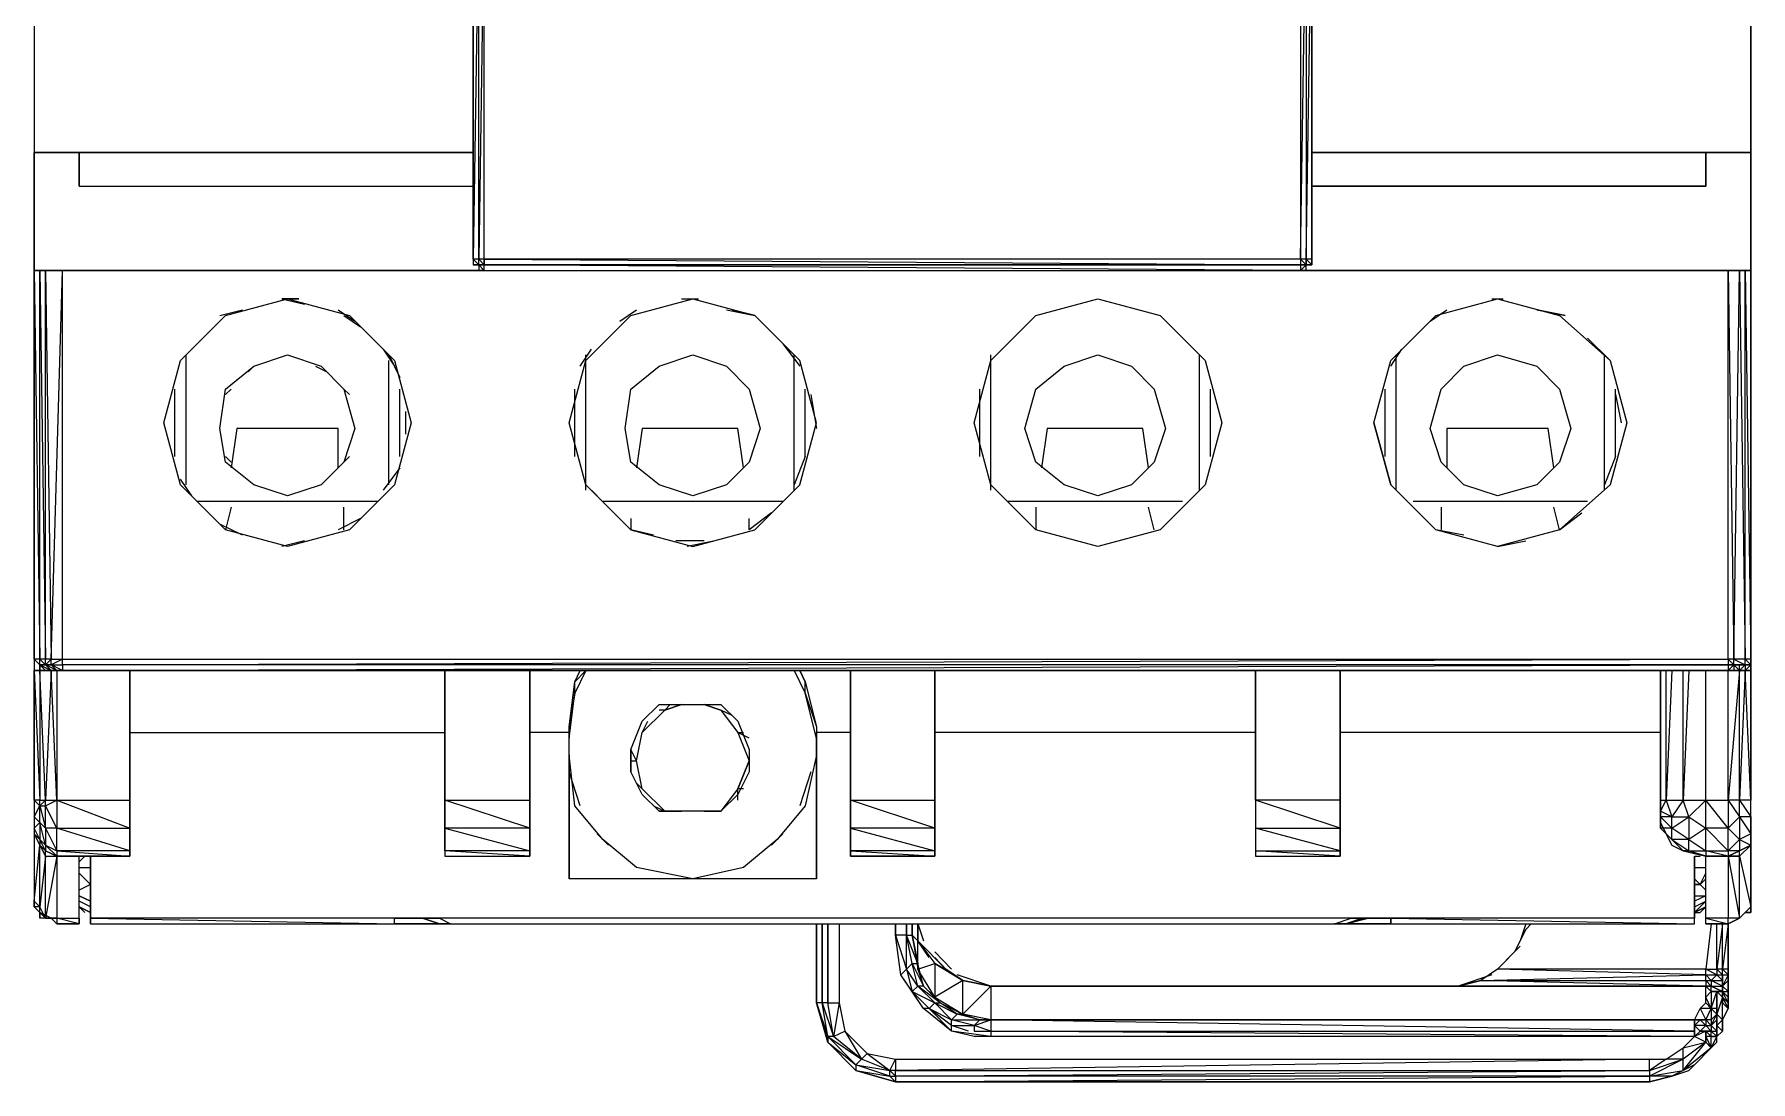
# Model space of a CAD drawing. Extents: x 0 to 45, y 0 to 74.8.
# Drawn here: x 0 to 44.97, y 0 to 27.44 of the extents above; entities that cross this region are included whole.
import ezdxf

# ---------------------------------------------------------------- set-up
doc = ezdxf.new("R2010")
doc.units = 0

# ---------------------------------------------------------------- blocks, each defined once
blk = doc.blocks.new('con-1')
at = {"flags": 128}
for points in [[(-22747.72, 27736.869), (-22747.72, 27737.017), (-22747.72, 27736.869), (-22747.72, 27736.722), (-22747.72, 27731.849), (-22747.72, 27731.702), (-22747.72, 27731.555), (-22747.72, 27731.26), (-22747.72, 27730.818), (-22747.72, 27727.428), (-22747.72, 27716.946), (-22747.72, 27713.85), (-22747.72, 27687.138)], [(-22702.748, 27713.85), (-22702.748, 27687.138), (-22714.245, 27687.138), (-22702.748, 27687.138), (-22702.748, 27684.043), (-22703.043, 27684.043), (-22702.748, 27684.043), (-22702.748, 27673.561), (-22703.338, 27673.561), (-22702.748, 27673.561), (-22702.748, 27670.171), (-22702.896, 27673.561), (-22703.043, 27670.171), (-22702.748, 27669.729), (-22702.748, 27670.171), (-22703.043, 27670.171), (-22703.043, 27673.561), (-22703.338, 27670.171), (-22703.338, 27669.434), (-22703.043, 27669.729), (-22703.043, 27669.139), (-22703.338, 27669.434), (-22703.927, 27670.171), (-22703.338, 27670.171), (-22703.338, 27673.561)], [(-22747.72, 27713.85), (-22747.72, 27687.138)], [(-22702.748, 27669.729), (-22702.748, 27670.171), (-22702.748, 27673.561), (-22702.748, 27684.043), (-22702.748, 27687.138), (-22702.748, 27713.85)], [(-22716.456, 27705.44), (-22715.424, 27705.44), (-22715.424, 27695.843), (-22716.456, 27695.843), (-22716.308, 27695.843), (-22716.161, 27695.843), (-22716.161, 27695.695), (-22716.161, 27695.548), (-22716.161, 27693.927), (-22714.54, 27693.927), (-22714.54, 27684.338), (-22735.929, 27684.338), (-22714.54, 27684.19)], [(-22736.223, 27693.927), (-22736.223, 27684.338), (-22736.223, 27684.19), (-22736.076, 27684.19)], [(-22735.929, 27684.338), (-22735.929, 27693.927)], [(-22714.54, 27684.338), (-22714.392, 27693.927), (-22714.392, 27684.338), (-22714.245, 27693.927), (-22714.245, 27684.338), (-22714.245, 27693.927), (-22714.392, 27693.927), (-22714.54, 27693.927)], [(-22747.425, 27684.043), (-22747.72, 27684.043), (-22747.72, 27687.138), (-22747.72, 27684.043), (-22747.72, 27673.561), (-22747.72, 27670.171), (-22747.72, 27669.729), (-22747.72, 27669.434), (-22747.72, 27669.286), (-22747.72, 27667.518)], [(-22703.927, 27686.254), (-22703.927, 27687.138), (-22703.927, 27686.254), (-22714.245, 27686.254)], [(-22714.245, 27686.254), (-22703.927, 27686.254), (-22703.927, 27687.138)], [(-22746.541, 27686.254), (-22736.223, 27686.254)], [(-22746.541, 27686.254), (-22736.223, 27686.254)], [(-22747.72, 27684.043), (-22747.425, 27684.043)], [(-22747.72, 27684.043), (-22747.72, 27673.561), (-22747.13, 27673.561), (-22747.13, 27670.171), (-22747.278, 27673.561), (-22747.425, 27670.171), (-22747.572, 27673.561), (-22747.572, 27670.171)], [(-22747.72, 27684.043), (-22747.72, 27673.864), (-22747.572, 27673.717), (-22747.572, 27673.561), (-22747.425, 27673.561), (-22703.043, 27673.561), (-22702.896, 27673.561), (-22702.748, 27673.717), (-22702.748, 27673.864), (-22702.748, 27684.043)], [(-22747.72, 27673.864), (-22747.572, 27673.717), (-22747.72, 27673.864), (-22747.72, 27684.043), (-22747.572, 27673.864), (-22747.572, 27684.043), (-22747.425, 27673.864), (-22747.425, 27684.043), (-22747.278, 27673.864), (-22746.983, 27684.043), (-22747.425, 27684.043), (-22746.983, 27684.043)], [(-22746.983, 27673.717), (-22746.983, 27673.561), (-22747.13, 27673.561), (-22746.983, 27673.561), (-22747.278, 27673.717), (-22746.983, 27673.717), (-22746.983, 27673.864), (-22703.338, 27673.864), (-22703.338, 27673.717), (-22703.19, 27673.717), (-22703.338, 27673.717), (-22703.338, 27673.561), (-22746.983, 27673.561), (-22703.338, 27673.717), (-22746.983, 27673.717), (-22703.338, 27673.864), (-22703.338, 27684.043), (-22714.54, 27684.043), (-22703.338, 27684.043), (-22703.043, 27684.043), (-22702.896, 27673.864), (-22702.896, 27684.043), (-22702.748, 27673.864), (-22702.748, 27684.043), (-22702.748, 27673.864), (-22702.748, 27673.717), (-22702.896, 27673.561), (-22703.043, 27673.561), (-22703.19, 27673.561), (-22703.338, 27673.561), (-22746.983, 27673.561), (-22703.338, 27673.561), (-22703.19, 27673.717), (-22703.19, 27673.561), (-22703.338, 27673.561), (-22703.19, 27673.561)], [(-22746.983, 27673.864), (-22746.983, 27684.043)], [(-22736.076, 27684.19), (-22736.076, 27684.338), (-22736.223, 27684.338), (-22736.223, 27684.19)], [(-22735.929, 27684.338), (-22736.076, 27684.338)], [(-22736.076, 27684.19), (-22735.929, 27684.043), (-22714.54, 27684.043)], [(-22735.929, 27684.043), (-22735.929, 27684.19), (-22736.076, 27684.19)], [(-22735.929, 27684.043), (-22714.54, 27684.043)], [(-22714.392, 27684.043), (-22714.54, 27684.043), (-22714.392, 27684.19), (-22714.54, 27684.19), (-22714.392, 27684.19), (-22714.54, 27684.338)], [(-22714.245, 27684.19), (-22714.245, 27684.338), (-22714.392, 27684.338), (-22714.54, 27684.338), (-22714.54, 27684.19), (-22714.392, 27684.19)], [(-22741.235, 27683.306), (-22740.645, 27683.158)], [(-22732.972, 27678.139), (-22733.267, 27678.433), (-22733.709, 27680.055), (-22733.267, 27681.685), (-22732.088, 27682.864), (-22730.466, 27683.306), (-22728.845, 27682.864), (-22727.666, 27681.685)], [(-22730.761, 27683.306), (-22730.319, 27683.306)], [(-22712.623, 27680.055), (-22712.181, 27681.685), (-22711.002, 27682.864), (-22709.381, 27683.306), (-22707.76, 27682.864), (-22706.433, 27681.685), (-22705.991, 27680.055), (-22706.433, 27678.433), (-22707.76, 27677.254), (-22707.17, 27677.696)], [(-22709.528, 27683.306), (-22709.233, 27683.306)], [(-22742.856, 27682.864), (-22742.266, 27683.011)], [(-22739.761, 27683.011), (-22739.318, 27682.716)], [(-22739.613, 27682.864), (-22739.171, 27682.569)], [(-22732.382, 27682.716), (-22731.94, 27683.011)], [(-22729.582, 27683.011), (-22728.845, 27682.864)], [(-22711.15, 27682.716), (-22710.707, 27683.011)], [(-22708.349, 27683.011), (-22707.612, 27682.864)], [(-22707.023, 27682.274), (-22706.433, 27681.685), (-22706.875, 27682.127)], [(-22743.888, 27681.685), (-22743.593, 27681.979)], [(-22743.74, 27678.433), (-22743.74, 27681.832)], [(-22738.582, 27681.979), (-22738.287, 27681.537)], [(-22738.434, 27681.832), (-22738.139, 27681.242)], [(-22733.414, 27681.537), (-22733.119, 27681.979)], [(-22733.267, 27678.286), (-22733.267, 27681.832)], [(-22732.088, 27677.254), (-22730.466, 27676.812), (-22728.845, 27677.254), (-22727.666, 27678.433), (-22727.224, 27680.055), (-22727.666, 27681.685), (-22728.108, 27682.127), (-22727.666, 27681.537)], [(-22727.813, 27678.286), (-22727.813, 27681.832)], [(-22722.655, 27678.286), (-22722.655, 27681.832)], [(-22717.193, 27678.286), (-22717.193, 27681.832)], [(-22712.181, 27681.537), (-22711.886, 27681.979)], [(-22712.034, 27678.286), (-22712.034, 27681.832)], [(-22706.58, 27678.286), (-22706.58, 27681.832)], [(-22742.119, 27681.39), (-22741.972, 27681.537)], [(-22740.35, 27681.537), (-22740.055, 27681.39)], [(-22738.434, 27678.433), (-22738.434, 27681.685)], [(-22744.035, 27679.17), (-22744.035, 27680.939)], [(-22742.708, 27680.792), (-22742.561, 27680.939)], [(-22739.613, 27680.939), (-22739.466, 27680.792)], [(-22738.139, 27679.17), (-22738.139, 27680.939)], [(-22733.562, 27679.17), (-22733.562, 27680.939)], [(-22727.519, 27679.17), (-22727.519, 27680.939)], [(-22722.949, 27679.17), (-22722.949, 27680.939)], [(-22716.898, 27679.17), (-22716.898, 27680.939)], [(-22712.329, 27679.17), (-22712.329, 27680.939)], [(-22706.286, 27679.17), (-22706.286, 27680.939)], [(-22727.371, 27680.792), (-22727.224, 27679.907)], [(-22706.286, 27680.792), (-22706.138, 27680.055)], [(-22737.992, 27680.349), (-22737.992, 27679.76)], [(-22710.265, 27677.107), (-22711.002, 27677.254), (-22712.181, 27678.433), (-22712.623, 27680.055), (-22712.181, 27678.433)], [(-22739.761, 27678.875), (-22739.761, 27679.907), (-22742.414, 27679.907), (-22742.561, 27678.875)], [(-22729.14, 27678.875), (-22729.287, 27679.907), (-22731.793, 27679.907), (-22731.94, 27678.875)], [(-22718.528, 27678.875), (-22718.675, 27679.907), (-22721.181, 27679.907), (-22721.328, 27678.875)], [(-22707.907, 27678.875), (-22708.054, 27679.907), (-22710.707, 27679.907), (-22710.707, 27678.875)], [(-22742.708, 27679.17), (-22742.561, 27679.023)], [(-22739.613, 27679.023), (-22739.466, 27679.17)], [(-22727.519, 27679.17), (-22727.813, 27678.433)], [(-22706.286, 27679.17), (-22706.58, 27678.433)], [(-22738.139, 27678.875), (-22738.582, 27678.286)], [(-22743.593, 27678.139), (-22743.888, 27678.581)], [(-22731.498, 27677.107), (-22732.088, 27677.254), (-22733.267, 27678.433)], [(-22738.729, 27677.991), (-22743.445, 27677.991)], [(-22742.561, 27677.844), (-22742.708, 27677.254)], [(-22739.613, 27677.254), (-22739.613, 27677.844)], [(-22728.108, 27677.991), (-22732.825, 27677.991)], [(-22717.635, 27677.991), (-22722.213, 27677.991)], [(-22721.476, 27677.844), (-22721.476, 27677.254)], [(-22718.38, 27677.254), (-22718.528, 27677.844)], [(-22707.023, 27677.991), (-22711.592, 27677.991)], [(-22710.855, 27677.844), (-22710.855, 27677.254)], [(-22707.76, 27677.254), (-22707.907, 27677.844)], [(-22742.266, 27677.107), (-22742.856, 27677.402)], [(-22739.171, 27677.549), (-22739.761, 27677.254)], [(-22732.088, 27677.549), (-22732.088, 27677.254)], [(-22728.403, 27677.696), (-22728.992, 27677.254)], [(-22728.992, 27677.254), (-22728.992, 27677.549)], [(-22740.645, 27676.959), (-22741.235, 27676.812)], [(-22730.172, 27676.959), (-22730.909, 27676.959)], [(-22729.877, 27676.959), (-22730.614, 27676.812)], [(-22709.381, 27676.812), (-22711.002, 27677.254)], [(-22707.76, 27677.254), (-22709.381, 27676.812), (-22708.644, 27676.959)], [(-22747.425, 27673.717), (-22747.278, 27673.864), (-22747.425, 27673.864)], [(-22747.13, 27673.561), (-22747.72, 27673.561), (-22747.72, 27670.171), (-22747.72, 27673.561), (-22747.572, 27670.171), (-22747.425, 27670.171), (-22747.13, 27670.171), (-22745.214, 27670.171), (-22745.214, 27673.561), (-22745.214, 27669.581), (-22745.214, 27669.434), (-22745.214, 27669.286), (-22745.214, 27669.139), (-22745.214, 27668.697), (-22745.214, 27668.844), (-22745.214, 27669.434), (-22745.214, 27670.171), (-22745.214, 27673.561)], [(-22736.96, 27668.697), (-22734.741, 27668.697), (-22734.741, 27673.561), (-22734.741, 27670.171), (-22734.741, 27669.434), (-22734.741, 27668.844), (-22734.741, 27668.697), (-22734.741, 27668.844), (-22736.96, 27668.844), (-22736.96, 27669.434), (-22736.96, 27670.171)], [(-22734.741, 27670.171), (-22734.741, 27673.561)], [(-22727.224, 27671.35), (-22727.519, 27670.023), (-22728.256, 27669.139), (-22729.14, 27668.402), (-22730.466, 27668.107), (-22731.94, 27668.402), (-22732.825, 27669.139), (-22733.562, 27670.023), (-22733.709, 27671.35), (-22733.709, 27668.107), (-22733.709, 27671.939), (-22733.709, 27671.792), (-22733.562, 27672.971), (-22733.709, 27672.087), (-22733.709, 27671.939), (-22733.709, 27672.087), (-22733.562, 27673.266), (-22733.414, 27673.561)], [(-22727.813, 27673.561), (-22727.519, 27672.971), (-22727.519, 27673.266), (-22727.666, 27673.561), (-22727.519, 27673.266), (-22727.224, 27672.087), (-22727.224, 27671.939)], [(-22726.339, 27668.844), (-22724.129, 27668.697), (-22726.339, 27668.697), (-22724.129, 27668.697), (-22724.129, 27668.844), (-22724.129, 27669.434), (-22724.129, 27670.171), (-22724.129, 27673.561)], [(-22713.508, 27673.561), (-22713.508, 27670.171), (-22713.508, 27669.434), (-22715.719, 27670.171), (-22715.719, 27669.434), (-22713.508, 27669.434), (-22713.508, 27668.844), (-22715.719, 27669.434), (-22715.719, 27668.844), (-22713.508, 27668.844), (-22713.508, 27668.697)], [(-22705.107, 27670.171), (-22704.959, 27670.171), (-22704.959, 27673.561)], [(-22705.107, 27673.561), (-22705.107, 27670.171), (-22705.107, 27670.023), (-22705.107, 27669.876)], [(-22704.812, 27673.561), (-22704.959, 27670.171), (-22704.517, 27670.171), (-22704.517, 27673.561)], [(-22704.37, 27673.561), (-22704.517, 27670.171), (-22703.927, 27670.171), (-22703.927, 27673.561)], [(-22727.224, 27671.792), (-22727.519, 27672.971), (-22727.224, 27672.087), (-22727.224, 27671.939)], [(-22732.088, 27671.497), (-22731.793, 27672.234), (-22731.351, 27672.676), (-22729.729, 27672.676), (-22729.287, 27672.234), (-22728.992, 27671.497), (-22728.992, 27670.908), (-22729.287, 27670.318), (-22729.729, 27669.876), (-22731.351, 27669.876), (-22731.793, 27670.318), (-22732.088, 27670.908), (-22732.088, 27671.497), (-22732.088, 27670.908), (-22732.088, 27671.497), (-22732.088, 27670.908)], [(-22731.203, 27669.876), (-22731.793, 27670.466), (-22731.94, 27671.202), (-22731.793, 27671.939), (-22731.203, 27672.529), (-22730.761, 27672.676), (-22731.203, 27672.529), (-22731.056, 27672.676)], [(-22731.793, 27670.466), (-22731.94, 27671.202), (-22731.793, 27671.939), (-22731.203, 27672.529), (-22731.351, 27672.529)], [(-22729.729, 27672.529), (-22730.172, 27672.676), (-22729.729, 27672.529), (-22729.287, 27671.939), (-22728.992, 27671.202), (-22729.287, 27670.466), (-22729.729, 27669.876)], [(-22729.435, 27672.382), (-22729.729, 27672.529), (-22729.287, 27671.939), (-22729.14, 27671.939)], [(-22745.214, 27671.939), (-22736.96, 27671.939)], [(-22727.224, 27668.107), (-22730.466, 27668.107), (-22733.709, 27668.107), (-22733.709, 27671.939), (-22734.741, 27671.939)], [(-22731.793, 27671.939), (-22731.646, 27672.234)], [(-22728.992, 27671.792), (-22729.287, 27671.939), (-22728.992, 27671.202)], [(-22726.339, 27671.939), (-22727.224, 27671.939)], [(-22715.719, 27671.939), (-22724.129, 27671.939)], [(-22705.107, 27671.939), (-22713.508, 27671.939)], [(-22732.088, 27671.202), (-22731.94, 27671.202), (-22732.088, 27671.497)], [(-22729.14, 27670.466), (-22729.287, 27670.466), (-22728.992, 27671.202), (-22728.992, 27670.908)], [(-22733.414, 27670.023), (-22733.709, 27670.908)], [(-22731.94, 27670.613), (-22731.793, 27670.466), (-22731.203, 27669.876)], [(-22727.371, 27670.908), (-22727.666, 27670.023)], [(-22747.72, 27670.171), (-22747.72, 27669.729), (-22747.572, 27670.023)], [(-22747.13, 27670.171), (-22745.214, 27669.434), (-22745.214, 27670.171)], [(-22736.96, 27670.171), (-22734.741, 27670.171), (-22734.741, 27669.434), (-22736.96, 27670.171), (-22736.96, 27669.434)], [(-22729.287, 27670.171), (-22729.287, 27670.466), (-22729.729, 27669.876)], [(-22726.339, 27670.171), (-22726.339, 27669.434), (-22726.339, 27668.844)], [(-22724.129, 27670.171), (-22724.129, 27669.434), (-22726.339, 27670.171)], [(-22713.508, 27670.171), (-22715.719, 27670.171)], [(-22715.719, 27670.171), (-22715.719, 27669.434), (-22715.719, 27668.844), (-22715.719, 27668.697)], [(-22705.107, 27670.023), (-22705.107, 27670.171), (-22705.107, 27669.876), (-22704.959, 27670.171), (-22704.812, 27669.729), (-22705.107, 27669.876)], [(-22702.748, 27667.518), (-22702.748, 27669.286), (-22702.748, 27669.434), (-22702.748, 27669.729), (-22702.748, 27670.171)], [(-22747.572, 27669.581), (-22747.572, 27670.023), (-22747.425, 27669.434), (-22747.425, 27670.023)], [(-22731.498, 27670.023), (-22731.203, 27669.876)], [(-22731.351, 27669.876), (-22731.203, 27669.876)], [(-22729.729, 27669.876), (-22729.877, 27669.876)], [(-22705.107, 27670.023), (-22705.107, 27669.876)], [(-22705.107, 27669.876), (-22705.107, 27669.434)], [(-22747.572, 27669.581), (-22747.572, 27669.139), (-22747.572, 27668.992), (-22747.425, 27668.697), (-22747.425, 27668.844), (-22747.13, 27668.697), (-22747.13, 27667.076), (-22747.13, 27666.928), (-22747.278, 27667.076), (-22747.13, 27667.076), (-22747.425, 27667.076)], [(-22736.96, 27669.434), (-22736.96, 27668.844), (-22736.96, 27668.697)], [(-22732.677, 27668.992), (-22732.972, 27669.286)], [(-22728.108, 27669.286), (-22728.403, 27668.992)], [(-22704.959, 27669.286), (-22704.517, 27668.844), (-22704.812, 27669.139), (-22704.812, 27669.434), (-22705.107, 27669.434)], [(-22704.37, 27668.844), (-22703.927, 27668.844), (-22703.927, 27669.434), (-22704.37, 27669.139), (-22703.927, 27668.844), (-22703.927, 27668.697), (-22703.338, 27668.697), (-22703.927, 27668.844), (-22703.338, 27668.844), (-22703.338, 27669.434), (-22703.927, 27669.434), (-22703.338, 27668.844), (-22703.338, 27668.697)], [(-22703.927, 27668.697), (-22703.338, 27668.697), (-22703.043, 27668.844), (-22702.748, 27668.992), (-22702.748, 27669.286), (-22702.748, 27668.992), (-22702.748, 27669.286), (-22702.748, 27667.518)], [(-22702.748, 27669.286), (-22702.748, 27669.434), (-22702.748, 27668.992), (-22703.043, 27668.844)], [(-22747.425, 27668.844), (-22747.13, 27668.697)], [(-22704.812, 27668.992), (-22704.517, 27668.844), (-22704.37, 27668.844), (-22703.927, 27668.697), (-22704.37, 27668.844)], [(-22703.043, 27668.697), (-22702.748, 27667.37), (-22702.748, 27668.992), (-22702.748, 27667.518), (-22702.748, 27667.37), (-22703.043, 27667.076), (-22703.338, 27667.076)], [(-22703.043, 27668.697), (-22702.748, 27668.992), (-22703.043, 27668.844)], [(-22746.541, 27667.076), (-22746.541, 27666.928), (-22747.13, 27667.076), (-22746.541, 27667.076), (-22746.541, 27668.697), (-22747.13, 27668.697)], [(-22746.541, 27666.928), (-22746.541, 27667.076), (-22746.541, 27668.697)], [(-22746.541, 27668.549), (-22746.393, 27668.697)], [(-22746.541, 27668.402), (-22746.246, 27668.402)], [(-22713.066, 27667.076), (-22712.181, 27667.076), (-22712.181, 27666.928), (-22712.181, 27667.076), (-22704.222, 27666.928), (-22704.222, 27667.076), (-22712.181, 27667.076), (-22738.287, 27667.076), (-22746.246, 27667.076), (-22746.246, 27668.697), (-22746.246, 27667.076), (-22746.246, 27666.928), (-22738.287, 27666.928), (-22738.287, 27667.076), (-22737.255, 27667.076)], [(-22715.719, 27668.697), (-22713.508, 27668.697)], [(-22704.222, 27668.697), (-22704.075, 27668.697)], [(-22704.222, 27668.402), (-22703.927, 27668.402)], [(-22703.927, 27666.928), (-22703.927, 27667.076), (-22703.927, 27668.697), (-22703.338, 27668.697)], [(-22703.927, 27666.928), (-22703.338, 27666.928), (-22703.927, 27666.928), (-22703.927, 27667.076), (-22703.927, 27668.697), (-22703.338, 27668.697), (-22703.338, 27667.076)], [(-22703.927, 27668.549), (-22703.927, 27668.697)], [(-22746.541, 27668.255), (-22746.246, 27667.96), (-22746.541, 27667.813)], [(-22703.927, 27667.813), (-22704.075, 27667.96), (-22704.222, 27668.107)], [(-22703.927, 27668.107), (-22704.075, 27667.96), (-22703.927, 27668.255)], [(-22747.572, 27667.223), (-22747.572, 27667.37), (-22747.72, 27667.37), (-22747.572, 27667.223), (-22747.572, 27667.076)], [(-22747.572, 27667.223), (-22747.425, 27667.076), (-22747.572, 27667.37)], [(-22746.246, 27667.37), (-22746.541, 27667.518)], [(-22746.541, 27667.37), (-22746.393, 27667.223)], [(-22704.222, 27667.665), (-22703.927, 27667.665), (-22704.222, 27667.518)], [(-22704.222, 27667.37), (-22703.927, 27667.518), (-22704.222, 27667.223), (-22703.927, 27667.37), (-22704.222, 27667.223), (-22704.075, 27667.223), (-22703.927, 27667.37)], [(-22703.338, 27666.928), (-22703.043, 27667.076), (-22702.896, 27667.223), (-22703.043, 27667.076), (-22702.896, 27667.223), (-22702.748, 27667.37)], [(-22702.748, 27667.518), (-22702.748, 27667.37), (-22702.748, 27667.223), (-22702.896, 27667.223), (-22703.043, 27667.076)], [(-22746.541, 27666.928), (-22747.13, 27666.928), (-22747.278, 27667.076), (-22747.425, 27667.076), (-22747.278, 27667.076), (-22747.572, 27667.223)], [(-22746.246, 27666.928), (-22746.246, 27667.076), (-22738.287, 27666.928), (-22738.287, 27667.076)], [(-22737.255, 27667.076), (-22737.108, 27667.076), (-22736.813, 27666.928), (-22713.655, 27666.928), (-22713.213, 27667.076), (-22713.066, 27667.076)], [(-22727.224, 27666.928), (-22727.224, 27664.856)], [(-22726.634, 27666.928), (-22726.634, 27664.856), (-22726.487, 27664.119), (-22726.045, 27663.382), (-22726.782, 27663.972), (-22726.487, 27664.119), (-22725.897, 27663.53), (-22725.16, 27663.382), (-22705.401, 27663.382), (-22704.959, 27663.382), (-22704.517, 27663.677), (-22704.222, 27663.972), (-22722.655, 27663.972), (-22723.686, 27664.119), (-22724.423, 27664.709), (-22725.013, 27665.593), (-22725.16, 27666.633)], [(-22724.718, 27665.888), (-22724.571, 27665.888), (-22724.718, 27666.633), (-22724.718, 27666.928)], [(-22724.276, 27666.044), (-22724.571, 27666.486), (-22724.571, 27666.928), (-22724.423, 27666.486)], [(-22724.571, 27666.486), (-22724.571, 27666.928)], [(-22712.771, 27667.076), (-22713.36, 27666.928), (-22712.918, 27667.076), (-22713.36, 27666.928)], [(-22712.181, 27666.928), (-22704.222, 27666.928), (-22704.222, 27667.076)], [(-22703.78, 27666.928), (-22703.927, 27665.74), (-22709.381, 27665.74), (-22708.791, 27666.339)], [(-22708.644, 27666.928), (-22708.791, 27666.486)], [(-22703.338, 27665.003), (-22703.338, 27665.151), (-22703.338, 27665.446), (-22703.338, 27665.74), (-22703.338, 27666.928), (-22703.485, 27665.74), (-22703.485, 27666.928), (-22703.633, 27665.74), (-22703.633, 27666.928)], [(-22703.338, 27666.928), (-22703.338, 27664.856), (-22703.485, 27665.151), (-22703.338, 27665.151), (-22703.485, 27665.298), (-22703.338, 27665.446), (-22703.338, 27665.593), (-22703.338, 27665.74), (-22703.485, 27665.74), (-22703.338, 27665.593)], [(-22724.129, 27664.856), (-22724.276, 27664.709), (-22724.423, 27664.709), (-22724.718, 27665.151), (-22724.571, 27665.298), (-22724.718, 27665.888), (-22724.423, 27665.298), (-22724.571, 27665.298), (-22724.866, 27665.74), (-22724.718, 27665.888), (-22724.866, 27666.633), (-22724.718, 27666.633), (-22724.571, 27665.888), (-22724.866, 27666.633)], [(-22724.129, 27666.044), (-22723.834, 27665.74), (-22724.571, 27666.486), (-22724.129, 27665.888), (-22723.834, 27665.74)], [(-22708.644, 27666.781), (-22708.939, 27666.191)], [(-22723.686, 27665.74), (-22724.129, 27666.191)], [(-22704.075, 27664.414), (-22704.222, 27664.414), (-22703.927, 27664.414), (-22703.78, 27664.709), (-22704.075, 27664.709), (-22703.927, 27664.414), (-22704.222, 27664.414), (-22704.075, 27664.709), (-22703.927, 27664.856), (-22703.927, 27665.003), (-22703.927, 27665.298), (-22722.655, 27665.298), (-22723.539, 27665.593)], [(-22709.528, 27665.593), (-22710.413, 27665.298)], [(-22703.927, 27665.446), (-22703.927, 27665.593), (-22703.927, 27665.74)], [(-22723.686, 27664.119), (-22724.276, 27664.709), (-22724.718, 27665.151), (-22724.129, 27664.856)], [(-22722.655, 27665.298), (-22723.392, 27665.446), (-22724.129, 27665.003), (-22723.392, 27664.561), (-22723.392, 27665.446), (-22722.655, 27665.298), (-22710.413, 27665.298)], [(-22723.392, 27664.561), (-22722.655, 27665.298), (-22722.655, 27664.414), (-22723.392, 27664.561), (-22722.949, 27664.414), (-22723.097, 27664.266), (-22723.097, 27664.119), (-22722.655, 27664.119), (-22722.655, 27663.972), (-22723.097, 27663.972), (-22723.686, 27664.119), (-22723.686, 27664.266), (-22723.686, 27664.414)], [(-22722.655, 27665.298), (-22703.927, 27665.298)], [(-22703.78, 27665.151), (-22703.927, 27665.298)], [(-22703.78, 27664.709), (-22703.927, 27665.003), (-22703.78, 27665.151), (-22703.78, 27664.709), (-22703.78, 27664.414), (-22703.78, 27664.266)], [(-22703.485, 27664.414), (-22703.485, 27665.003), (-22703.633, 27664.561), (-22703.485, 27664.414), (-22703.633, 27664.266), (-22703.633, 27664.561), (-22703.633, 27665.151), (-22703.78, 27665.151)], [(-22703.485, 27665.003), (-22703.633, 27665.151), (-22703.78, 27665.151)], [(-22703.485, 27665.003), (-22703.485, 27665.151), (-22703.485, 27665.003), (-22703.485, 27665.151)], [(-22703.485, 27665.151), (-22703.485, 27665.003), (-22703.485, 27665.151), (-22703.485, 27665.003), (-22703.485, 27664.856), (-22703.485, 27665.003)], [(-22703.485, 27665.151), (-22703.485, 27665.003)], [(-22703.485, 27665.151), (-22703.338, 27665.003), (-22703.338, 27664.856), (-22703.338, 27664.709), (-22703.485, 27665.003), (-22703.338, 27664.709), (-22703.338, 27664.856), (-22703.485, 27665.003)], [(-22726.929, 27664.856), (-22726.634, 27664.856), (-22726.782, 27663.972), (-22726.929, 27663.972), (-22726.929, 27663.824), (-22727.224, 27664.856), (-22726.929, 27663.824), (-22726.192, 27663.087), (-22725.16, 27662.793)], [(-22723.686, 27664.266), (-22724.276, 27664.709), (-22723.686, 27664.414)], [(-22703.633, 27664.414), (-22703.633, 27664.561), (-22703.633, 27664.709)], [(-22723.244, 27664.119), (-22723.686, 27664.266), (-22723.097, 27664.266), (-22723.686, 27664.414), (-22722.949, 27664.414), (-22723.539, 27664.561)], [(-22703.927, 27664.119), (-22703.78, 27664.119), (-22704.075, 27664.119), (-22703.927, 27664.266), (-22704.222, 27664.266), (-22704.222, 27664.119), (-22704.222, 27663.972), (-22722.655, 27664.119), (-22704.222, 27664.119)], [(-22703.927, 27664.119), (-22703.78, 27663.972), (-22703.927, 27663.972), (-22703.78, 27663.677), (-22704.517, 27663.087), (-22703.927, 27663.824), (-22704.222, 27663.972), (-22704.222, 27664.266), (-22704.075, 27664.119)], [(-22703.78, 27664.414), (-22703.927, 27664.414), (-22703.78, 27664.266)], [(-22703.633, 27664.414), (-22703.633, 27664.266), (-22703.633, 27664.119), (-22703.633, 27663.972), (-22703.633, 27664.119), (-22703.633, 27664.414), (-22703.78, 27664.266)], [(-22703.485, 27664.119), (-22703.633, 27663.972), (-22703.485, 27664.119), (-22703.633, 27664.266), (-22703.633, 27663.972), (-22703.78, 27664.119), (-22703.633, 27663.972), (-22703.78, 27663.972)], [(-22703.927, 27663.824), (-22703.78, 27663.677), (-22704.222, 27663.235), (-22704.517, 27663.087), (-22704.812, 27662.94), (-22705.401, 27662.793)], [(-22704.222, 27663.235), (-22703.78, 27663.677), (-22703.633, 27663.824), (-22703.633, 27663.972), (-22703.485, 27664.119)], [(-22703.78, 27663.972), (-22703.78, 27664.119)], [(-22725.16, 27662.793), (-22726.192, 27663.087), (-22725.308, 27662.94), (-22726.192, 27663.235), (-22725.308, 27663.087), (-22726.045, 27663.382), (-22725.897, 27663.53), (-22725.308, 27663.087), (-22725.16, 27663.382), (-22725.16, 27663.087), (-22705.401, 27663.087), (-22705.401, 27663.382), (-22725.16, 27663.087)], [(-22725.308, 27662.94), (-22725.308, 27663.087)], [(-22725.16, 27662.793), (-22705.401, 27662.94)]]:
    blk.add_lwpolyline(points, dxfattribs=at)
for points in [[(-22736.223, 27693.927), (-22736.223, 27684.338), (-22736.223, 27693.927)], [(-22736.223, 27693.927), (-22736.076, 27693.927), (-22736.223, 27684.338)], [(-22736.076, 27693.927), (-22735.929, 27693.927), (-22736.076, 27684.338)], [(-22736.223, 27687.138), (-22747.72, 27687.138)], [(-22746.541, 27686.254), (-22746.541, 27687.138)], [(-22746.983, 27684.043), (-22735.929, 27684.043)], [(-22736.223, 27684.338), (-22736.223, 27684.19), (-22736.076, 27684.19), (-22736.223, 27684.338)], [(-22736.076, 27684.19), (-22735.929, 27684.19), (-22736.076, 27684.338), (-22736.223, 27684.338)], [(-22736.076, 27684.19), (-22736.223, 27684.19)], [(-22736.076, 27684.19), (-22735.929, 27684.19), (-22736.076, 27684.19)], [(-22735.929, 27684.043), (-22736.076, 27684.19), (-22736.076, 27684.043)], [(-22735.929, 27684.19), (-22735.929, 27684.338)], [(-22714.54, 27684.19), (-22735.929, 27684.19)], [(-22735.929, 27684.19), (-22714.54, 27684.19), (-22714.54, 27684.043)], [(-22714.392, 27684.19), (-22714.54, 27684.043), (-22714.392, 27684.043), (-22714.392, 27684.19)], [(-22714.392, 27684.19), (-22714.392, 27684.338), (-22714.392, 27684.19), (-22714.245, 27684.19), (-22714.392, 27684.19)], [(-22714.392, 27684.338), (-22714.245, 27684.19), (-22714.392, 27684.338)], [(-22714.245, 27684.19), (-22714.392, 27684.19)], [(-22714.245, 27684.19), (-22714.245, 27684.338), (-22714.245, 27684.19), (-22714.245, 27684.338)], [(-22703.338, 27684.043), (-22703.19, 27673.864), (-22703.043, 27684.043)], [(-22737.845, 27680.055), (-22738.287, 27678.433), (-22739.466, 27677.254), (-22741.087, 27676.812), (-22742.708, 27677.254), (-22743.888, 27678.433), (-22744.33, 27680.055), (-22743.888, 27681.685), (-22742.708, 27682.864), (-22741.087, 27683.306), (-22739.466, 27682.864), (-22738.287, 27681.685)], [(-22740.792, 27683.306), (-22741.235, 27683.306)], [(-22722.655, 27678.433), (-22723.097, 27680.055), (-22722.655, 27681.685), (-22721.476, 27682.864), (-22719.854, 27683.306), (-22718.224, 27682.864), (-22717.045, 27681.685), (-22716.603, 27680.055), (-22717.045, 27678.433), (-22718.224, 27677.254), (-22719.854, 27676.812), (-22721.476, 27677.254)], [(-22717.045, 27678.433), (-22718.224, 27677.254), (-22719.854, 27676.812), (-22721.476, 27677.254), (-22722.655, 27678.433), (-22723.097, 27680.055), (-22722.655, 27681.685), (-22721.476, 27682.864), (-22719.854, 27683.306), (-22718.224, 27682.864), (-22717.045, 27681.685), (-22716.603, 27680.055)], [(-22728.845, 27682.864), (-22729.435, 27683.011)], [(-22707.612, 27682.864), (-22708.349, 27683.011)], [(-22742.708, 27679.023), (-22742.856, 27679.907), (-22742.708, 27680.939), (-22741.972, 27681.537), (-22741.087, 27681.832), (-22740.203, 27681.537), (-22739.613, 27680.939), (-22739.318, 27679.907), (-22739.613, 27679.023), (-22740.203, 27678.433), (-22741.087, 27678.139), (-22741.972, 27678.433)], [(-22732.088, 27679.023), (-22732.235, 27679.907), (-22732.088, 27680.939), (-22731.351, 27681.537), (-22730.466, 27681.832), (-22729.582, 27681.537), (-22728.992, 27680.939), (-22728.698, 27679.907), (-22728.992, 27679.023), (-22729.582, 27678.433), (-22730.466, 27678.139), (-22731.351, 27678.433)], [(-22729.582, 27678.433), (-22730.466, 27678.139), (-22731.351, 27678.433), (-22732.088, 27679.023), (-22732.235, 27679.907), (-22732.088, 27680.939), (-22731.351, 27681.537), (-22730.466, 27681.832), (-22729.582, 27681.537), (-22728.992, 27680.939), (-22728.698, 27679.907), (-22728.992, 27679.023)], [(-22721.476, 27679.023), (-22721.77, 27679.907), (-22721.476, 27680.939), (-22720.739, 27681.537), (-22719.854, 27681.832), (-22718.97, 27681.537), (-22718.38, 27680.939), (-22718.077, 27679.907), (-22718.38, 27679.023), (-22718.97, 27678.433), (-22719.854, 27678.139), (-22720.739, 27678.433)], [(-22718.97, 27678.433), (-22719.854, 27678.139), (-22720.739, 27678.433), (-22721.476, 27679.023), (-22721.77, 27679.907), (-22721.476, 27680.939), (-22720.739, 27681.537), (-22719.854, 27681.832), (-22718.97, 27681.537), (-22718.38, 27680.939), (-22718.077, 27679.907), (-22718.38, 27679.023)], [(-22710.855, 27679.023), (-22711.15, 27679.907), (-22710.855, 27680.939), (-22710.265, 27681.537), (-22709.381, 27681.832), (-22708.349, 27681.537), (-22707.76, 27680.939), (-22707.465, 27679.907), (-22707.76, 27679.023), (-22708.349, 27678.433), (-22709.381, 27678.139), (-22710.265, 27678.433)], [(-22708.349, 27678.433), (-22709.381, 27678.139), (-22710.265, 27678.433), (-22710.855, 27679.023), (-22711.15, 27679.907), (-22710.855, 27680.939), (-22710.265, 27681.537), (-22709.381, 27681.832), (-22708.349, 27681.537), (-22707.76, 27680.939), (-22707.465, 27679.907), (-22707.76, 27679.023)], [(-22711.739, 27677.991), (-22712.181, 27678.433)], [(-22747.572, 27673.864), (-22747.72, 27673.864), (-22747.572, 27673.717)], [(-22747.425, 27673.717), (-22747.425, 27673.864), (-22747.572, 27673.864)], [(-22747.572, 27673.717), (-22747.572, 27673.561)], [(-22747.572, 27673.561), (-22747.572, 27673.717), (-22747.425, 27673.717), (-22747.572, 27673.717), (-22747.425, 27673.561)], [(-22747.425, 27673.717), (-22747.572, 27673.717), (-22747.278, 27673.561), (-22747.425, 27673.561), (-22747.278, 27673.561)], [(-22747.278, 27673.717), (-22747.425, 27673.717), (-22747.278, 27673.717), (-22747.278, 27673.864), (-22746.983, 27673.864)], [(-22747.278, 27673.717), (-22747.13, 27673.561), (-22747.425, 27673.717)], [(-22703.19, 27673.864), (-22703.338, 27673.864), (-22703.19, 27673.717)], [(-22703.19, 27673.864), (-22702.896, 27673.717), (-22703.19, 27673.717), (-22703.043, 27673.561), (-22703.19, 27673.561), (-22703.043, 27673.561), (-22703.043, 27673.717), (-22702.896, 27673.717), (-22702.896, 27673.864)], [(-22703.19, 27673.717), (-22703.043, 27673.717), (-22703.19, 27673.717)], [(-22703.043, 27673.561), (-22703.043, 27673.717), (-22702.896, 27673.717)], [(-22702.748, 27673.864), (-22702.896, 27673.864), (-22702.748, 27673.717), (-22702.896, 27673.717), (-22702.896, 27673.561), (-22702.748, 27673.717), (-22702.896, 27673.717), (-22702.748, 27673.717)], [(-22702.748, 27673.864), (-22702.748, 27673.717), (-22702.748, 27673.864)], [(-22747.572, 27673.561), (-22747.425, 27673.561)], [(-22747.278, 27673.561), (-22747.13, 27673.561)], [(-22736.96, 27670.171), (-22736.96, 27673.561)], [(-22733.267, 27673.561), (-22733.562, 27672.971), (-22733.562, 27673.266)], [(-22726.339, 27669.434), (-22726.339, 27670.171), (-22724.129, 27670.171), (-22724.129, 27673.561), (-22724.129, 27668.697), (-22724.129, 27668.844), (-22726.339, 27668.844), (-22726.339, 27669.434), (-22724.129, 27668.844), (-22724.129, 27669.434)], [(-22726.339, 27670.171), (-22726.339, 27673.561)], [(-22715.719, 27670.171), (-22715.719, 27673.561)], [(-22713.508, 27668.697), (-22713.508, 27668.844), (-22713.508, 27669.434), (-22713.508, 27670.171), (-22713.508, 27673.561)], [(-22705.107, 27670.171), (-22705.107, 27673.561)], [(-22702.896, 27673.561), (-22703.043, 27673.561), (-22702.896, 27673.561)], [(-22732.088, 27670.908), (-22732.088, 27671.497), (-22731.793, 27672.234), (-22731.351, 27672.676), (-22729.729, 27672.676), (-22729.287, 27672.234), (-22728.992, 27671.497), (-22728.992, 27670.908), (-22729.287, 27670.318), (-22729.729, 27669.876), (-22731.351, 27669.876), (-22731.793, 27670.318)], [(-22727.224, 27668.107), (-22727.224, 27671.939)], [(-22747.572, 27670.023), (-22747.572, 27670.171), (-22747.72, 27670.171)], [(-22747.572, 27670.023), (-22747.425, 27670.023), (-22747.425, 27670.171), (-22747.572, 27670.023)], [(-22747.13, 27669.434), (-22747.425, 27670.023), (-22747.13, 27670.171), (-22747.13, 27669.434)], [(-22704.517, 27670.171), (-22704.812, 27669.729), (-22704.37, 27669.729)], [(-22703.927, 27670.171), (-22704.37, 27669.729), (-22703.927, 27669.434)], [(-22703.043, 27669.729), (-22703.043, 27670.171), (-22703.338, 27670.171)], [(-22747.572, 27669.581), (-22747.72, 27669.729), (-22747.72, 27669.434)], [(-22731.203, 27669.876), (-22730.761, 27669.876)], [(-22730.172, 27669.876), (-22729.729, 27669.876)], [(-22705.107, 27669.876), (-22705.107, 27670.023), (-22705.107, 27669.729)], [(-22705.107, 27669.729), (-22705.107, 27669.434), (-22705.107, 27669.876)], [(-22705.107, 27669.581), (-22705.107, 27669.876)], [(-22705.107, 27669.729), (-22704.812, 27669.434), (-22704.812, 27669.729), (-22705.107, 27669.729)], [(-22704.812, 27669.434), (-22704.37, 27669.729), (-22704.37, 27669.139), (-22704.812, 27669.139), (-22704.37, 27668.844), (-22704.517, 27668.844), (-22703.927, 27668.697), (-22704.37, 27668.844), (-22704.37, 27669.139)], [(-22703.043, 27669.729), (-22702.748, 27669.286), (-22702.748, 27669.729)], [(-22702.748, 27669.286), (-22702.748, 27669.434), (-22702.748, 27669.729)], [(-22747.72, 27669.434), (-22747.72, 27669.286), (-22747.572, 27669.139)], [(-22747.72, 27669.286), (-22747.72, 27667.518), (-22747.572, 27668.992)], [(-22747.572, 27668.992), (-22747.72, 27669.286), (-22747.572, 27668.992)], [(-22747.72, 27669.286), (-22747.572, 27668.992)], [(-22747.13, 27668.697), (-22747.425, 27668.844), (-22747.572, 27668.992), (-22747.72, 27669.286), (-22747.572, 27668.992), (-22747.425, 27668.844)], [(-22747.572, 27669.581), (-22747.425, 27669.434), (-22747.425, 27668.992), (-22747.572, 27669.581)], [(-22747.425, 27668.992), (-22747.13, 27668.844), (-22747.13, 27669.434), (-22747.425, 27669.434), (-22747.13, 27668.844), (-22747.13, 27668.697)], [(-22747.13, 27668.844), (-22745.214, 27668.697), (-22747.13, 27668.697), (-22745.214, 27668.697), (-22745.214, 27668.844), (-22747.13, 27669.434), (-22745.214, 27669.434), (-22745.214, 27668.844)], [(-22736.96, 27669.434), (-22734.741, 27668.844), (-22734.741, 27669.434)], [(-22705.107, 27669.581), (-22704.959, 27669.286), (-22705.107, 27669.581)], [(-22704.959, 27669.286), (-22704.812, 27669.139), (-22705.107, 27669.434)], [(-22704.812, 27668.992), (-22704.959, 27669.286)], [(-22703.043, 27669.139), (-22702.748, 27668.992), (-22702.748, 27669.286), (-22703.043, 27669.139)], [(-22702.748, 27669.286), (-22702.748, 27668.992), (-22702.748, 27669.286)], [(-22702.748, 27668.992), (-22702.748, 27669.286), (-22702.748, 27668.992)], [(-22747.572, 27669.139), (-22747.425, 27668.992), (-22747.425, 27668.844)], [(-22747.572, 27667.37), (-22747.572, 27668.992), (-22747.425, 27668.697)], [(-22747.425, 27668.844), (-22747.572, 27668.992)], [(-22747.13, 27668.697), (-22747.425, 27668.844)], [(-22736.96, 27668.697), (-22734.741, 27668.697), (-22736.96, 27668.844)], [(-22726.339, 27668.697), (-22726.339, 27668.844)], [(-22715.719, 27668.697), (-22713.508, 27668.697), (-22715.719, 27668.844)], [(-22703.043, 27669.139), (-22703.043, 27668.844), (-22703.338, 27668.844)], [(-22703.043, 27668.844), (-22703.338, 27668.697)], [(-22703.338, 27668.697), (-22703.043, 27668.697), (-22703.043, 27668.844), (-22703.338, 27668.697)], [(-22702.748, 27668.992), (-22703.043, 27668.844), (-22702.748, 27668.992)], [(-22747.425, 27668.697), (-22747.13, 27668.697), (-22747.425, 27667.076)], [(-22746.541, 27668.697), (-22747.13, 27668.697)], [(-22746.541, 27668.697), (-22747.13, 27668.697), (-22746.541, 27668.697)], [(-22704.222, 27668.697), (-22704.222, 27667.076)], [(-22703.927, 27668.697), (-22703.338, 27668.697)], [(-22703.927, 27668.697), (-22703.338, 27668.697)], [(-22703.043, 27668.697), (-22703.338, 27668.697), (-22703.043, 27667.076)], [(-22704.222, 27667.96), (-22704.075, 27667.96), (-22704.222, 27667.96)], [(-22747.72, 27667.518), (-22747.572, 27667.37)], [(-22747.72, 27667.37), (-22747.72, 27667.518)], [(-22747.572, 27667.223), (-22747.72, 27667.37)], [(-22746.541, 27667.665), (-22746.246, 27667.518)], [(-22746.541, 27667.37), (-22746.246, 27667.223)], [(-22702.748, 27667.223), (-22702.748, 27667.37), (-22702.896, 27667.223)], [(-22702.748, 27667.37), (-22702.748, 27667.518)], [(-22747.425, 27667.076), (-22747.572, 27667.076), (-22747.572, 27667.223)], [(-22747.13, 27666.928), (-22747.278, 27667.076)], [(-22746.541, 27666.928), (-22747.13, 27666.928)], [(-22746.541, 27666.928), (-22747.13, 27666.928), (-22746.541, 27666.928)], [(-22737.55, 27667.076), (-22737.108, 27666.928), (-22736.813, 27666.928), (-22737.108, 27666.928), (-22738.287, 27666.928), (-22737.108, 27666.928), (-22737.55, 27667.076), (-22738.287, 27667.076)], [(-22737.55, 27667.076), (-22737.108, 27666.928), (-22737.55, 27667.076), (-22737.108, 27666.928)], [(-22727.224, 27664.856), (-22727.224, 27666.928)], [(-22727.076, 27664.856), (-22727.076, 27666.928)], [(-22726.929, 27664.856), (-22726.929, 27666.928)], [(-22725.16, 27666.633), (-22725.16, 27666.928)], [(-22724.866, 27666.633), (-22724.866, 27666.928)], [(-22724.718, 27666.928), (-22724.718, 27666.633)], [(-22724.571, 27666.928), (-22724.571, 27666.486)], [(-22713.655, 27666.928), (-22713.36, 27666.928), (-22712.771, 27667.076), (-22712.918, 27667.076), (-22712.181, 27667.076), (-22712.918, 27667.076), (-22713.36, 27666.928), (-22712.181, 27666.928), (-22713.36, 27666.928)], [(-22708.644, 27666.781), (-22708.496, 27666.928)], [(-22703.338, 27667.076), (-22703.927, 27667.076), (-22703.338, 27666.928)], [(-22703.338, 27666.928), (-22703.927, 27666.928)], [(-22703.338, 27666.928), (-22703.927, 27666.928)], [(-22703.043, 27667.076), (-22703.338, 27666.928)], [(-22703.338, 27666.928), (-22703.338, 27664.856), (-22703.338, 27665.003), (-22703.338, 27665.151), (-22703.338, 27665.446), (-22703.338, 27665.74), (-22703.338, 27666.928)], [(-22724.866, 27666.633), (-22725.16, 27666.633), (-22724.866, 27665.74), (-22724.866, 27666.633)], [(-22724.718, 27666.633), (-22724.571, 27665.74), (-22724.571, 27666.486), (-22724.718, 27666.633)], [(-22709.381, 27665.74), (-22708.939, 27666.191)], [(-22725.013, 27665.593), (-22724.866, 27665.74), (-22724.718, 27665.151), (-22725.013, 27665.593)], [(-22724.129, 27665.888), (-22724.129, 27665.003), (-22724.571, 27665.74)], [(-22724.571, 27665.74), (-22724.423, 27665.298), (-22724.571, 27665.888)], [(-22724.129, 27665.888), (-22723.392, 27665.446), (-22723.834, 27665.74), (-22723.392, 27665.446)], [(-22703.927, 27665.593), (-22709.381, 27665.74), (-22709.823, 27665.446)], [(-22703.633, 27665.593), (-22703.927, 27665.74), (-22703.633, 27665.74), (-22703.633, 27665.593)], [(-22703.78, 27665.446), (-22703.927, 27665.593), (-22703.633, 27665.593), (-22703.78, 27665.446)], [(-22703.633, 27665.74), (-22703.485, 27665.593), (-22703.485, 27665.74)], [(-22703.485, 27665.446), (-22703.633, 27665.593), (-22703.485, 27665.593)], [(-22703.485, 27665.298), (-22703.485, 27665.593), (-22703.338, 27665.593)], [(-22723.981, 27664.856), (-22724.571, 27665.298), (-22724.129, 27664.856), (-22723.981, 27664.856), (-22724.423, 27665.298), (-22724.129, 27665.003)], [(-22723.392, 27665.446), (-22722.655, 27665.298), (-22723.392, 27665.446)], [(-22723.392, 27665.446), (-22722.655, 27665.298)], [(-22703.927, 27665.298), (-22710.413, 27665.298), (-22722.655, 27665.298), (-22703.927, 27665.298)], [(-22703.927, 27665.298), (-22722.655, 27665.298)], [(-22710.413, 27665.298), (-22709.823, 27665.446), (-22703.927, 27665.446), (-22703.927, 27665.298), (-22709.823, 27665.446)], [(-22703.78, 27665.298), (-22703.927, 27665.446), (-22703.78, 27665.446), (-22703.78, 27665.298)], [(-22703.78, 27665.298), (-22703.927, 27665.298), (-22703.78, 27665.298)], [(-22703.927, 27665.298), (-22703.78, 27665.151), (-22703.78, 27665.298)], [(-22703.927, 27665.298), (-22703.78, 27665.298)], [(-22703.485, 27665.298), (-22703.78, 27665.446), (-22703.485, 27665.446)], [(-22703.485, 27665.151), (-22703.78, 27665.298), (-22703.485, 27665.151)], [(-22703.78, 27665.298), (-22703.485, 27665.151)], [(-22703.78, 27665.298), (-22703.485, 27665.298), (-22703.485, 27665.151)], [(-22703.78, 27664.709), (-22703.633, 27665.151), (-22703.633, 27664.709), (-22703.78, 27664.709)], [(-22703.485, 27665.151), (-22703.633, 27665.151), (-22703.78, 27665.151)], [(-22703.485, 27665.151), (-22703.485, 27665.446), (-22703.485, 27665.298), (-22703.485, 27665.151)], [(-22703.485, 27665.298), (-22703.485, 27665.151), (-22703.485, 27665.003)], [(-22726.929, 27663.972), (-22727.076, 27664.856), (-22727.224, 27664.856)], [(-22727.076, 27664.856), (-22726.782, 27663.972), (-22726.929, 27664.856)], [(-22723.686, 27664.414), (-22724.129, 27664.856), (-22723.539, 27664.561)], [(-22723.539, 27664.561), (-22723.981, 27664.856), (-22723.392, 27664.561)], [(-22703.78, 27664.709), (-22703.927, 27664.856)], [(-22703.633, 27664.561), (-22703.78, 27664.709), (-22703.633, 27664.561), (-22703.78, 27664.414), (-22703.78, 27664.266)], [(-22703.633, 27664.414), (-22703.633, 27664.709), (-22703.633, 27664.561)], [(-22703.485, 27665.003), (-22703.338, 27664.709), (-22703.485, 27664.856), (-22703.338, 27664.709)], [(-22703.338, 27664.856), (-22703.485, 27665.003), (-22703.338, 27664.856)], [(-22703.338, 27664.709), (-22703.485, 27664.414), (-22703.338, 27664.709)], [(-22723.097, 27664.266), (-22722.655, 27664.414), (-22722.655, 27664.119)], [(-22722.949, 27664.414), (-22722.655, 27664.414)], [(-22704.222, 27664.414), (-22722.655, 27664.414), (-22704.222, 27664.414)], [(-22704.222, 27664.414), (-22704.222, 27664.119), (-22722.655, 27664.414)], [(-22704.222, 27664.414), (-22704.075, 27664.414), (-22704.222, 27664.266), (-22704.222, 27664.414)], [(-22703.927, 27664.414), (-22703.927, 27664.266), (-22704.075, 27664.414)], [(-22703.78, 27664.266), (-22703.78, 27664.119), (-22703.927, 27664.266)], [(-22703.78, 27664.266), (-22703.78, 27664.119), (-22703.633, 27664.119)], [(-22703.485, 27664.266), (-22703.485, 27664.414), (-22703.485, 27664.119), (-22703.485, 27664.414), (-22703.485, 27664.266), (-22703.485, 27664.119)], [(-22726.929, 27663.972), (-22726.045, 27663.382), (-22726.192, 27663.235)], [(-22726.192, 27663.235), (-22726.192, 27663.087), (-22726.929, 27663.824)], [(-22704.517, 27663.677), (-22703.927, 27663.824), (-22704.517, 27663.382)], [(-22703.927, 27664.119), (-22703.927, 27663.972), (-22703.927, 27663.824), (-22703.927, 27664.119), (-22704.222, 27663.972), (-22704.075, 27664.119)], [(-22703.633, 27663.972), (-22703.78, 27663.677)], [(-22703.78, 27663.972), (-22703.633, 27663.972), (-22703.78, 27663.677)], [(-22705.401, 27662.94), (-22704.517, 27663.087), (-22704.517, 27663.382), (-22705.401, 27662.94)], [(-22705.401, 27663.087), (-22704.517, 27663.382), (-22704.959, 27663.382), (-22705.401, 27663.087)], [(-22725.16, 27662.94), (-22725.16, 27663.087), (-22725.308, 27663.087), (-22725.16, 27662.94), (-22725.16, 27662.793), (-22725.308, 27662.94)], [(-22725.16, 27662.94), (-22705.401, 27663.087), (-22705.401, 27662.94)], [(-22704.812, 27662.94), (-22705.401, 27662.94), (-22705.401, 27662.793), (-22725.16, 27662.793), (-22705.401, 27662.793)], [(-22704.812, 27662.94), (-22704.37, 27663.087), (-22704.222, 27663.235), (-22704.812, 27662.94)]]:
    blk.add_lwpolyline(points, close=True, dxfattribs=at)

msp = doc.modelspace()

# ---------------------------------------------------------------- block references
msp.add_blockref('con-1', (22747.72, -27662.793))

doc.saveas('drawing.dxf')
